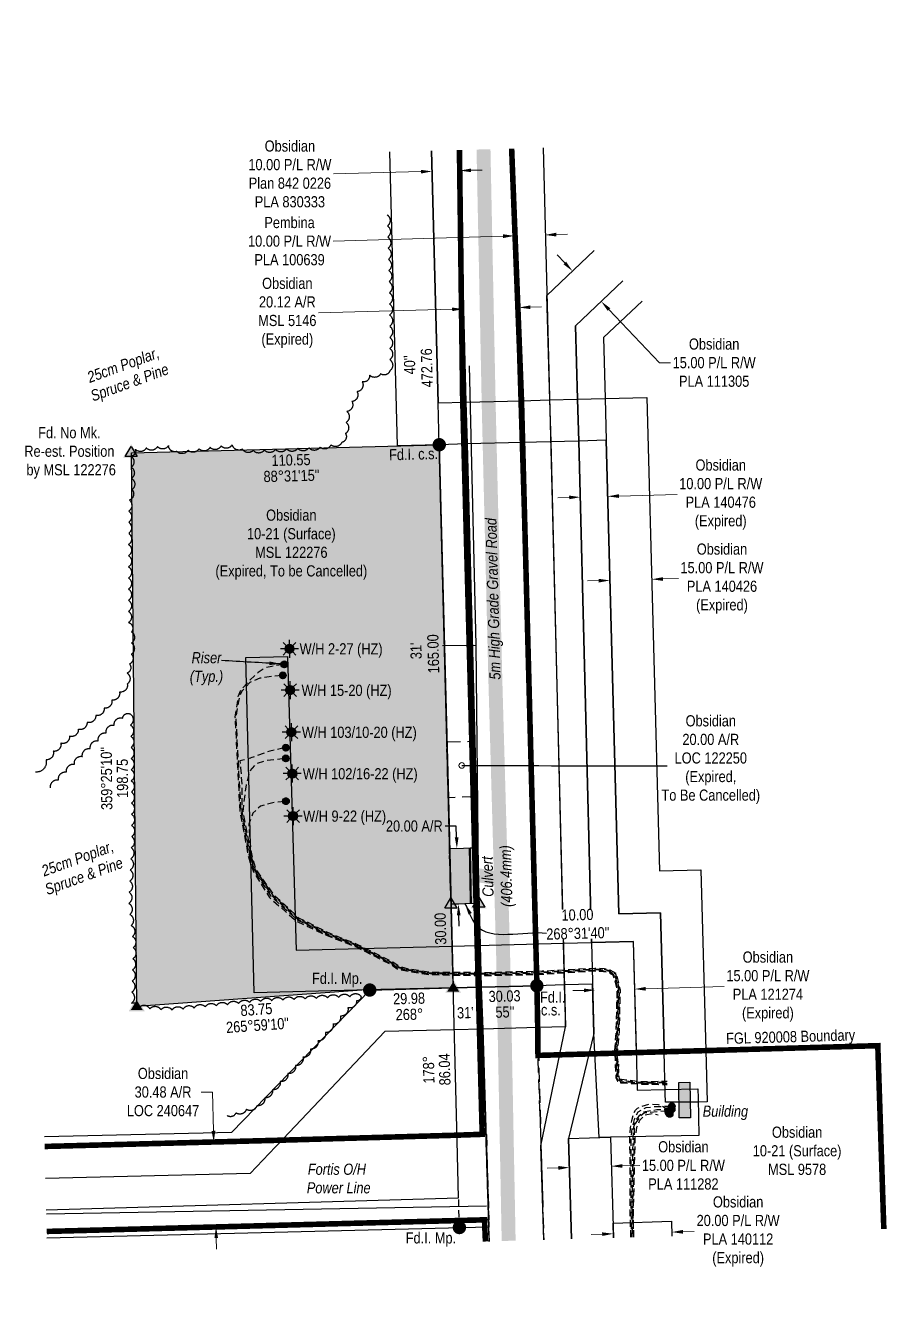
# Model space of a CAD drawing. Extents: x 628727 to 631149, y 5832991 to 5835170.
# Drawn here: x 630376 to 631149, y 5833020 to 5834159 of the extents above; entities that cross this region are included whole.
import ezdxf
from ezdxf.enums import TextEntityAlignment as Align

# ---------------------------------------------------------------- set-up
doc = ezdxf.new("R2010")
doc.units = 0
doc.header["$LTSCALE"] = 5
doc.header["$PDSIZE"] = 0.5
for name, pattern in [('0', [1, 1, 0]), ('CENTERLINEX3', [5, 2.5, -1, 0.5, -1]), ('foc-ACCESSROAD', [3.75, 2.5, -1.25]), ('foc-TRAV', [1.875, 1.25, -0.625]), ('UG_PIPE', [1.875, 1.25, -0.625])]:
    doc.linetypes.add(name, pattern=pattern)
doc.layers.get('Defpoints').update_dxf_attribs({"color": 9})
for name, color, linetype, true_color in [('AS-FMA-T', 7, 'Continuous', 0x00b386), ('AS-STRUCTURE-H', 7, 'Continuous', 0xa8a8a8), ('AS-STRUCTURE-T', 7, 'Continuous', 0x454545)]:
    doc.layers.add(name, color=color, linetype=linetype, true_color=true_color)
for name, color, linetype in [('AS-PIPE-UG', 44, 'UG_PIPE'), ('AS-POWER', 104, 'foc-POWER'), ('AS-POWER-T', 104, 'Continuous'), ('AS-ROADS', 254, 'Continuous'), ('AS-SYMBOL', 7, 'Continuous'), ('C-AR', 13, 'foc-ACCESSROAD'), ('C-RW', 13, 'Continuous'), ('C-WS', 13, 'foc-ACCESSROAD'), ('C-WS-S', 8, 'Continuous'), ('F-RW', 190, 'Continuous'), ('L-BD', 7, 'Continuous'), ('L-MON', 1, 'Continuous'), ('L-MON-T', 1, 'Continuous'), ('P-PROPOSED', 10, 'Continuous'), ('P-PROPOSED-H', 21, 'Continuous'), ('P-TRAV', 4, 'foc-TRAV'), ('P-TXT', 4, 'Continuous'), ('T-BUSH', 110, '0'), ('T-BUSH-T', 110, 'Continuous')]:
    doc.layers.add(name, color=color, linetype=linetype)
doc.layers.add('AS-STRUCTURE', color=7, linetype='Continuous', lineweight=30, true_color=0x595959)
doc.layers.add('AS-TRAPPER BOUNDARY', color=7, linetype='CENTERLINEX3', true_color=0xb85c00, transparency=0.6)
for name, color, linetype, lineweight in [('C-AR-T', 13, 'Continuous', 9), ('C-RW-T', 13, 'Continuous', 9), ('C-WS-T', 13, 'Continuous', 9), ('F-RW-T', 190, 'Continuous', 9), ('T-TEXT', 48, 'Continuous', 18)]:
    doc.layers.add(name, color=color, linetype=linetype, lineweight=lineweight)
doc.styles.add('80CG', font='ARIALN.TTF', dxfattribs={"height": 10})
doc.styles.add('80L', font='ARIALN.TTF', dxfattribs={"height": 10})
doc.styles.add('80LS', font='ARIALNI.TTF', dxfattribs={"height": 10})
doc.styles.add('foc-LtypeFont', font='ARIALN.TTF', dxfattribs={"height": 7.35})
doc.styles.get("Standard").update_dxf_attribs({"font": 'ARIALN.TTF'})
doc.linetypes.add('foc-POWER', pattern='A,6,-1,["P",foc-LtypeFont,S=0.2,R=0,X=-0.625,Y=-0.75],-1.24,4', length=12.24)
doc.dimstyles.new('Compass 5 000', dxfattribs={"dimscale": 5, "dimtxt": 9, "dimasz": 2, "dimexe": 0.2, "dimexo": 0.0625, "dimgap": 0.5, "dimtad": 0, "dimtih": 1, "dimtoh": 1, "dimzin": 0, "dimdsep": 46, "dimtxsty": '80CG', "dimcen": 0.1, "dimse1": 1, "dimse2": 1, "dimclrd": 256, "dimclrt": 256, "dimaunit": 1, "dimadec": 4, "dimazin": 0, "dimtfac": 0.06, "dimtofl": 0, "dimtmove": 0, "dimatfit": 1, "dimfxl": 0.2, "dimtolj": 1, "dimtzin": 0, "dimlwd": -1, "dimarcsym": 0})

# ---------------------------------------------------------------- blocks, each defined once
blk = doc.blocks.new('*D51')
at = {"layer": 'C-AR-T', "transparency": 16777216}
for p, q in [((630543.8, 5833201.8), (630533.8, 5833201.8)), ((630544.7, 5833167), (630543.8, 5833201.8)), ((630547.3, 5833070.8), (630547.5, 5833060.8))]:
    blk.add_line(p, q, dxfattribs=at)
for points in [[(630546.4, 5833167.1), (630543, 5833167), (630545, 5833157)], [(630548.9, 5833070.9), (630545.6, 5833070.8), (630547, 5833080.8)]]:
    blk.add_solid(points, dxfattribs=at)
at = {"layer": 'Defpoints', "color": 0, "transparency": 16777216}
for p in [(630515, 5833156.2), (630547, 5833080.8), (630517, 5833080)]:
    blk.add_point(p, dxfattribs=at)
at = {"layer": 'C-AR-T', "transparency": 16777216, "insert": (630499.5, 5833201.8), "char_height": 10, "attachment_point": 5, "style": '80CG'}
blk.add_mtext('\\A1;Obsidian\\P30.48 A/R\\PLOC 240647', dxfattribs=at)
blk = doc.blocks.new('*D55')
at = {"layer": 'C-AR-T', "transparency": 16777216}
for p, q in [((630758.8, 5833904), (630638.9, 5833900.8)), ((630828.9, 5833905.8), (630838.9, 5833906.1))]:
    blk.add_line(p, q, dxfattribs=at)
for points in [[(630758.8, 5833905.6), (630758.9, 5833902.3), (630768.8, 5833904.2)], [(630828.9, 5833907.5), (630829, 5833904.2), (630818.9, 5833905.6)]]:
    blk.add_solid(points, dxfattribs=at)
at = {"layer": 'Defpoints', "color": 0, "transparency": 16777216}
for p in [(630762.7, 5834135.9), (630812.8, 5834137.2), (630768.8, 5833904.2)]:
    blk.add_point(p, dxfattribs=at)
at = {"layer": 'C-AR-T', "transparency": 16777216, "insert": (630611, 5833900.8), "char_height": 10, "attachment_point": 5, "style": '80CG'}
blk.add_mtext('\\A1;Obsidian\\P20.12 A/R\\PMSL 5146\\P(Expired)', dxfattribs=at)
blk = doc.blocks.new('*D52')
at = {"layer": 'C-RW-T', "transparency": 16777216}
for p, q in [((630859.9, 5833945.6), (630853, 5833952.8)), ((630899.5, 5833903.8), (630944.8, 5833856.1)), ((630944.8, 5833856.1), (630954.8, 5833856.1))]:
    blk.add_line(p, q, dxfattribs=at)
for points in [[(630861.1, 5833946.7), (630858.7, 5833944.4), (630866.8, 5833938.3)], [(630900.7, 5833905), (630898.3, 5833902.7), (630892.6, 5833911.1)]]:
    blk.add_solid(points, dxfattribs=at)
at = {"layer": 'Defpoints', "color": 0, "transparency": 16777216}
for p in [(631000.2, 5834064.9), (631026.1, 5834037.7), (630866.8, 5833938.3)]:
    blk.add_point(p, dxfattribs=at)
at = {"layer": 'C-RW-T', "transparency": 16777216, "insert": (630993.9, 5833856.1), "char_height": 10, "attachment_point": 5, "style": '80CG'}
blk.add_mtext('\\A1;Obsidian\\P15.00 P/L R/W\\PPLA 111305', dxfattribs=at)
blk = doc.blocks.new('*D53')
at = {"layer": 'C-RW-T', "transparency": 16777216}
for p, q in [((630947.9, 5833662.1), (630961.8, 5833662.4)), ((630890.4, 5833660.6), (630880.4, 5833660.3))]:
    blk.add_line(p, q, dxfattribs=at)
for points in [[(630890.4, 5833662.2), (630890.4, 5833658.9), (630900.4, 5833660.8)], [(630947.9, 5833663.7), (630947.9, 5833660.4), (630937.9, 5833661.8)]]:
    blk.add_solid(points, dxfattribs=at)
at = {"layer": 'Defpoints', "color": 0, "transparency": 16777216}
for p in [(630898.4, 5833737), (630935.9, 5833738), (630937.9, 5833661.8)]:
    blk.add_point(p, dxfattribs=at)
at = {"layer": 'C-RW-T', "transparency": 16777216, "insert": (631000.9, 5833662.4), "char_height": 10, "attachment_point": 5, "style": '80CG'}
blk.add_mtext('\\A1;Obsidian\\P15.00 P/L R/W\\PPLA 140426\\P(Expired)', dxfattribs=at)
blk = doc.blocks.new('*D54')
at = {"layer": 'C-RW-T', "transparency": 16777216}
for p, q in [((630877.1, 5833293), (630867.1, 5833292.8)), ((630932.6, 5833294.5), (631003, 5833296.4))]:
    blk.add_line(p, q, dxfattribs=at)
for points in [[(630877, 5833294.7), (630877.1, 5833291.4), (630887.1, 5833293.3)], [(630932.5, 5833296.2), (630932.6, 5833292.8), (630922.6, 5833294.2)]]:
    blk.add_solid(points, dxfattribs=at)
at = {"layer": 'Defpoints', "color": 0, "transparency": 16777216}
for p in [(630922.6, 5833294.2), (630887.6, 5833272.4), (630923.1, 5833273.4)]:
    blk.add_point(p, dxfattribs=at)
at = {"layer": 'C-RW-T', "transparency": 16777216, "insert": (631042.1, 5833296.4), "char_height": 10, "attachment_point": 5, "style": '80CG'}
blk.add_mtext('\\A1;Obsidian\\P15.00 P/L R/W\\PPLA 121274\\P(Expired)', dxfattribs=at)
blk = doc.blocks.new('*D56')
at = {"layer": 'C-RW-T', "transparency": 16777216}
for p, q in [((630730.9, 5834027.5), (630652.4, 5834025.4)), ((630775.9, 5834028.7), (630785.9, 5834028.9))]:
    blk.add_line(p, q, dxfattribs=at)
for points in [[(630730.9, 5834029.1), (630730.9, 5834025.8), (630740.9, 5834027.7)], [(630775.8, 5834030.3), (630775.9, 5834027), (630765.9, 5834028.4)]]:
    blk.add_solid(points, dxfattribs=at)
at = {"layer": 'Defpoints', "color": 0, "transparency": 16777216}
for p in [(630728.7, 5834488.1), (630753.7, 5834488.8), (630740.9, 5834027.7)]:
    blk.add_point(p, dxfattribs=at)
at = {"layer": 'C-RW-T', "transparency": 16777216, "insert": (630613.3, 5834025.4), "char_height": 10, "attachment_point": 5, "style": '80CG'}
blk.add_mtext('\\A1;\\A1;Obsidian\\P10.00 P/L R/W\\PPlan 842 0226\\PPLA 830333', dxfattribs=at)
blk = doc.blocks.new('RISER')
h = blk.add_hatch(color=255)
h.dxf.hatch_style = 1
edge = h.paths.add_edge_path()
edge.add_arc((0, 0), 0.7, 0, 360)
blk.add_hatch(color=13).paths.add_polyline_path([(0.58, -0.15), (-0.58, -0.15, 0.774597)])
at = {"color": 13}
blk.add_line((-0.58, -0.15), (0.58, -0.15), dxfattribs=at)
blk.add_circle((0, 0), 0.6, dxfattribs=at)
blk = doc.blocks.new('GAS')
h = blk.add_hatch(color=255)
h.dxf.hatch_style = 1
edge = h.paths.add_edge_path()
edge.add_arc((0, 0), 0.9, 0, 360)
for p, q in [((-0.81, 0), (-1.62, 0)), ((-0.57, 0.57), (-1.14, 1.14)), ((0, 0.81), (0, 1.62)), ((0.57, 0.57), (1.14, 1.14)), ((1.62, 0), (0.81, 0)), ((-0.57, -0.57), (-1.14, -1.14)), ((0, -0.81), (0, -1.62)), ((1.14, -1.14), (0.57, -0.57))]:
    blk.add_line(p, q)
blk.add_circle((0, 0), 0.8)
blk = doc.blocks.new('fdia')
at = {"color": 255, "const_width": 1}
blk.add_lwpolyline([(-0.5, 0, 1), (0.5, 0, 1)], format="xyb", close=True, dxfattribs=at)
blk = doc.blocks.new('Fdiaa')
blk.add_blockref('fdia', (0, 0))
blk = doc.blocks.new('fdib')
at = {"color": 1, "const_width": 1.6}
blk.add_lwpolyline([(-0.4, 0, 1), (0.4, 0, 1)], format="xyb", close=True, dxfattribs=at)
at = {"color": 1}
blk.add_circle((0, 0), 0.8, dxfattribs=at)
blk = doc.blocks.new('Fdibb')
blk.add_blockref('fdib', (0, 0))
blk = doc.blocks.new('fdicc')
for name in ['Fdibb', 'Fdiaa']:
    blk.add_blockref(name, (0, 0))
blk = doc.blocks.new('FDI')
blk.add_blockref('fdicc', (0, 0))
blk = doc.blocks.new('TRIA')
blk.add_hatch(color=255).paths.add_polyline_path([(-0.04, 1.52), (-1.47, -0.87), (1.39, -0.87)])
blk = doc.blocks.new('TRIAA')
blk.add_blockref('TRIA', (0, 0))
blk = doc.blocks.new('TRIB')
at = {"color": 1}
blk.add_lwpolyline([(-1.12, -0.67), (-0.04, 1.13), (1.04, -0.67)], close=True, dxfattribs=at)
blk = doc.blocks.new('TRIBB')
blk.add_blockref('TRIB', (0, 0))
blk = doc.blocks.new('TRICC')
for name in ['TRIAA', 'TRIBB']:
    blk.add_blockref(name, (0, 0))
blk = doc.blocks.new('plspike')
blk.add_blockref('TRICC', (0, 0))
blk = doc.blocks.new('STRIA')
blk.add_hatch(color=255).paths.add_polyline_path([(-0.04, 1.52), (-1.47, -0.87), (1.39, -0.87)])
blk = doc.blocks.new('STRIAA')
blk.add_blockref('STRIA', (0, 0))
blk = doc.blocks.new('STRIB')
at = {"color": 1}
blk.add_solid([(-1.12, -0.67), (-0.04, 1.13), (1.04, -0.67)], dxfattribs=at)
blk = doc.blocks.new('STRIBB')
blk.add_blockref('STRIB', (0, 0))
blk = doc.blocks.new('STRICC')
for name in ['STRIAA', 'STRIBB']:
    blk.add_blockref(name, (0, 0))
blk = doc.blocks.new('fdspike')
blk.add_blockref('STRICC', (0, 0))
blk = doc.blocks.new('*D57')
at = {"layer": 'Defpoints', "color": 0, "transparency": 16777216}
for p in [(630814.5, 5833969.9), (630815, 5833952.9), (630842.8, 5833953.7)]:
    blk.add_point(p, dxfattribs=at)
at = {"layer": 'F-RW-T', "transparency": 16777216}
for p, q in [((630804.5, 5833969.6), (630652.1, 5833965.1)), ((630852.3, 5833971), (630862.3, 5833971.3))]:
    blk.add_line(p, q, dxfattribs=at)
for points in [[(630804.5, 5833971.3), (630804.6, 5833967.9), (630814.5, 5833969.9)], [(630852.2, 5833972.7), (630852.3, 5833969.3), (630842.3, 5833970.7)]]:
    blk.add_solid(points, dxfattribs=at)
at = {"layer": 'F-RW-T', "transparency": 16777216, "insert": (630613, 5833965.1), "char_height": 10, "attachment_point": 5, "style": '80CG'}
blk.add_mtext('\\A1;Pembina\\P10.00 P/L R/W\\PPLA 100639', dxfattribs=at)
blk = doc.blocks.new('*D58')
at = {"layer": 'Defpoints', "color": 0, "transparency": 16777216}
for p in [(630763.1, 5833420.4), (630768.5, 5833420.6), (630769.9, 5833370.6)]:
    blk.add_point(p, dxfattribs=at)
at = {"layer": 'P-TXT', "transparency": 16777216}
for p, q in [((630762.6, 5833440.4), (630752.6, 5833440.4)), ((630762.9, 5833430.4), (630762.6, 5833440.4)), ((630764.7, 5833360.4), (630765, 5833350.5))]:
    blk.add_line(p, q, dxfattribs=at)
for points in [[(630764.6, 5833430.4), (630761.2, 5833430.4), (630763.1, 5833420.4)], [(630766.4, 5833360.5), (630763.1, 5833360.4), (630764.5, 5833370.4)]]:
    blk.add_solid(points, dxfattribs=at)
at = {"layer": 'P-TXT', "transparency": 16777216, "insert": (630724.9, 5833440.4), "char_height": 10, "attachment_point": 5, "style": '80CG'}
blk.add_mtext('\\A1;20.00 A/R', dxfattribs=at)
blk = doc.blocks.new('*D59')
at = {"layer": 'C-RW-T', "transparency": 16777216}
for p, q in [((630863.8, 5833735.3), (630853.8, 5833735)), ((630908.4, 5833736.4), (630960.7, 5833737.8))]:
    blk.add_line(p, q, dxfattribs=at)
for points in [[(630863.8, 5833736.9), (630863.9, 5833733.6), (630873.8, 5833735.5)], [(630908.4, 5833738.1), (630908.5, 5833734.8), (630898.4, 5833736.2)]]:
    blk.add_solid(points, dxfattribs=at)
at = {"layer": 'Defpoints', "color": 0, "transparency": 16777216}
for p in [(630873.7, 5833739.3), (630898.3, 5833740), (630898.4, 5833736.2)]:
    blk.add_point(p, dxfattribs=at)
at = {"layer": 'C-RW-T', "transparency": 16777216, "insert": (630999.8, 5833737.8), "char_height": 10, "attachment_point": 5, "style": '80CG'}
blk.add_mtext('\\A1;Obsidian\\P10.00 P/L R/W\\PPLA 140476\\P(Expired)', dxfattribs=at)
blk = doc.blocks.new('*D60')
at = {"layer": 'C-RW-T', "transparency": 16777216}
for p, q in [((630893.5, 5833074.4), (630883.5, 5833074.1)), ((630965.9, 5833076.5), (630975.9, 5833076.8))]:
    blk.add_line(p, q, dxfattribs=at)
for points in [[(630893.4, 5833076), (630893.5, 5833072.7), (630903.5, 5833074.7)], [(630965.9, 5833078.2), (630965.9, 5833074.8), (630955.9, 5833076.2)]]:
    blk.add_solid(points, dxfattribs=at)
at = {"layer": 'Defpoints', "color": 0, "transparency": 16777216}
for p in [(630903.4, 5833077.9), (630955.8, 5833079.4), (630955.9, 5833076.2)]:
    blk.add_point(p, dxfattribs=at)
at = {"layer": 'C-RW-T', "transparency": 16777216, "insert": (631015.4, 5833076.8), "char_height": 10, "attachment_point": 5, "style": '80CG'}
blk.add_mtext('\\A1;Obsidian\\P20.00 P/L R/W\\PPLA 140112\\P(Expired)', dxfattribs=at)
blk = doc.blocks.new('*D61')
at = {"layer": 'C-RW-T', "transparency": 16777216}
for p, q in [((630854.1, 5833133.8), (630844.1, 5833133.5)), ((630911.6, 5833135.6), (630927.2, 5833136))]:
    blk.add_line(p, q, dxfattribs=at)
for points in [[(630854.1, 5833135.5), (630854.2, 5833132.1), (630864.1, 5833134.1)], [(630911.5, 5833137.2), (630911.6, 5833133.9), (630901.6, 5833135.3)]]:
    blk.add_solid(points, dxfattribs=at)
at = {"layer": 'Defpoints', "color": 0, "transparency": 16777216}
for p in [(630864, 5833137.5), (630901.5, 5833138.7), (630901.6, 5833135.3)]:
    blk.add_point(p, dxfattribs=at)
at = {"layer": 'C-RW-T', "transparency": 16777216, "insert": (630966.3, 5833136), "char_height": 10, "attachment_point": 5, "style": '80CG'}
blk.add_mtext('\\A1;Obsidian\\P15.00 P/L R/W\\PPLA 111282', dxfattribs=at)

msp = doc.modelspace()

# ---------------------------------------------------------------- hatches: boundary and pattern name
at = {"layer": 'AS-ROADS'}
h = msp.add_hatch(color=256, dxfattribs=at)
h.dxf.hatch_style = 1
h.paths.add_polyline_path([(630625.116, 5833538.226), (630635.849, 5833450.608), (630670.206, 5833421.469), (630590.252, 5833439.963), (630577.301, 5833454.691), (630566.781, 5833515.563), (630574.455, 5833610.225), (630587.538, 5833626.258), (630620.223, 5833621.779), (630628.706, 5833595.374)])
h.paths.add_polyline_path([(630803.591, 5833399.336), (630692.414, 5833416.338), (630647.662, 5833456.98), (630637.664, 5833538.597), (630641.33, 5833596.949), (630629.717, 5833633.094), (630582.287, 5833639.595), (630562.31, 5833615.113), (630554.194, 5833514.995), (630565.584, 5833449.087), (630583.519, 5833428.69), (630689.984, 5833404.064), (630801.702, 5833386.98)])
at = {"layer": 'AS-STRUCTURE-H'}
h = msp.add_hatch(color=256, dxfattribs=at)
h.dxf.hatch_style = 1
h.paths.add_polyline_path([(630962.075, 5833210.384), (630972.183, 5833210.609), (630972.768, 5833178.826), (630962.52, 5833178.836)])
at = {"layer": 'P-PROPOSED-H'}
h = msp.add_hatch(color=256, dxfattribs=at)
h.dxf.hatch_style = 1
h.paths.add_polyline_path([(630747.26, 5833782.515), (630755.458, 5833465.901), (630759.874, 5833295.365), (630681.925, 5833293.4), (630476.143, 5833278.694), (630471.11, 5833775.379), (630747.251, 5833782.523)])
h = msp.add_hatch(color=256, dxfattribs=at)
h.dxf.hatch_style = 1
h.paths.add_polyline_path([(630756.549, 5833420.234), (630781.551, 5833420.897), (630782.875, 5833370.931), (630757.873, 5833370.269)])

# ---------------------------------------------------------------- linework, layer by layer
at = {"layer": 'AS-PIPE-UG', "flags": 128}
for points in [[(630607.508, 5833585.506), (630597.138, 5833583.721), (630591.46, 5833582.366), (630584.765, 5833578.256), (630576.478, 5833570.386), (630568.91, 5833562.016), (630566.728, 5833556.359), (630564.053, 5833538.189), (630568.385, 5833453.331), (630573.55, 5833426.369), (630576.098, 5833412.744), (630580.21, 5833400.146), (630595.033, 5833376.339), (630618.903, 5833355.249), (630645.37, 5833342.769), (630672.813, 5833331.969), (630703.523, 5833316.549), (630709.618, 5833312.381), (630719.385, 5833310.184), (630738.84, 5833307.249), (630763.753, 5833306.621), (630792.27, 5833306.426), (630838.96, 5833307.524), (630887.29, 5833310.514), (630894.738, 5833310.031), (630898.885, 5833309.184), (630903.108, 5833307.001), (630904.908, 5833301.314), (630906.578, 5833293.624), (630906.285, 5833275.624), (630905.728, 5833256.964), (630904.508, 5833238.564), (630905.185, 5833226.726), (630905.665, 5833214.644), (630907.21, 5833211.724), (630908.878, 5833210.061), (630928.17, 5833208.996), (630951.835, 5833208.626)], [(630606.008, 5833575.474), (630596.993, 5833574.656), (630586.363, 5833573.054), (630577.288, 5833569.216), (630570.27, 5833561.404), (630567.835, 5833555.784), (630564.743, 5833537.904), (630569.198, 5833453.786), (630574.29, 5833426.379), (630576.793, 5833413.601), (630580.94, 5833400.726), (630596.19, 5833377.601), (630619.955, 5833356.279), (630646.248, 5833343.294), (630673.195, 5833332.641), (630704.573, 5833316.804), (630710.343, 5833313.044), (630719.72, 5833310.881), (630739.408, 5833307.819), (630764.058, 5833307.344), (630792.438, 5833307.029), (630839.103, 5833308.196), (630887.08, 5833311.136), (630894.855, 5833310.641), (630899.303, 5833309.646), (630903.66, 5833307.169), (630905.498, 5833301.521), (630907.158, 5833293.444), (630906.893, 5833275.536), (630906.305, 5833257.049), (630905.09, 5833238.606), (630905.915, 5833227.076), (630906.283, 5833214.884), (630907.68, 5833212.031), (630908.993, 5833210.804), (630928.303, 5833209.376), (630951.75, 5833209.589)], [(630608.268, 5833510.721), (630602.098, 5833509.024), (630595.173, 5833507.674), (630578.258, 5833501.499), (630577.853, 5833501.446), (630568.505, 5833498.814), (630568.928, 5833492.814), (630570.365, 5833477.544), (630570.135, 5833453.836), (630575.165, 5833426.491), (630577.63, 5833413.766), (630581.423, 5833400.916), (630597.003, 5833378.289), (630620.363, 5833356.846), (630646.4, 5833343.939), (630673.403, 5833333.154), (630705.025, 5833317.264), (630710.503, 5833313.599), (630719.853, 5833311.264), (630739.538, 5833308.236), (630763.695, 5833308.021), (630792.35, 5833307.646), (630839.34, 5833308.904), (630886.988, 5833311.701), (630895.198, 5833311.269), (630899.643, 5833310.274), (630904.42, 5833307.494), (630906.26, 5833301.426), (630907.975, 5833293.389), (630907.51, 5833275.419), (630907.01, 5833256.654), (630905.708, 5833238.619), (630906.72, 5833227.091), (630906.813, 5833214.844), (630908.108, 5833212.504), (630910.293, 5833211.371), (630928.298, 5833209.954), (630951.845, 5833210.324)], [(630608.27, 5833501.176), (630601.735, 5833500.176), (630591.605, 5833499.019), (630582.685, 5833496.101), (630577.238, 5833489.829), (630574.018, 5833477.566), (630571.02, 5833453.499), (630576.158, 5833426.526), (630578.283, 5833414.011), (630582.068, 5833401.184), (630597.68, 5833378.851), (630620.79, 5833357.531), (630646.863, 5833344.529), (630673.668, 5833333.749), (630705.42, 5833317.806), (630710.81, 5833314.251), (630719.943, 5833311.771), (630739.62, 5833308.839), (630763.668, 5833308.574), (630792.393, 5833308.419), (630839.415, 5833309.676), (630886.953, 5833312.426), (630895.405, 5833311.951), (630899.973, 5833310.824), (630905.295, 5833307.811), (630906.915, 5833301.469), (630908.71, 5833293.429), (630908.268, 5833275.246), (630907.8, 5833256.574), (630906.27, 5833238.604), (630907.61, 5833226.909), (630908.638, 5833212.959), (630910.593, 5833212.406), (630928.368, 5833210.601), (630951.833, 5833210.991)], [(630608.618, 5833462.591), (630599.868, 5833461.771), (630586.928, 5833458.389), (630580.125, 5833451.879), (630576.518, 5833442.206), (630577.315, 5833426.859), (630579.015, 5833414.006), (630582.853, 5833401.564), (630598.365, 5833379.279), (630621.165, 5833358.241), (630647.13, 5833345.144), (630673.928, 5833334.331), (630705.76, 5833318.529), (630711.103, 5833314.941), (630720.053, 5833312.301), (630739.808, 5833309.441), (630763.668, 5833309.419), (630792.503, 5833309.184), (630839.535, 5833310.471), (630886.845, 5833313.031), (630895.593, 5833312.724), (630900.388, 5833311.409), (630906.113, 5833308.259), (630909.538, 5833293.509), (630909.02, 5833275.001), (630908.565, 5833256.566), (630906.973, 5833238.539), (630907.255, 5833215.141), (630909.328, 5833213.419), (630910.765, 5833213.269), (630928.443, 5833211.261), (630951.82, 5833211.679)], [(630907.923, 5833215.434), (630908.415, 5833226.984)], [(630919.248, 5833071.613), (630918.633, 5833091.864), (630918.355, 5833161.291), (630918.855, 5833169.789), (630919.173, 5833171.981), (630920.14, 5833176.381), (630921.858, 5833182.891), (630923.333, 5833185.511), (630925.233, 5833187.499), (630928.375, 5833188.724), (630935.965, 5833191.084), (630943.783, 5833190.546), (630946.873, 5833189.651), (630951.73, 5833186.451), (630951.505, 5833183.549), (630953.008, 5833183.716)], [(630955.653, 5833188.906), (630941.79, 5833188.624), (630932.49, 5833187.654), (630925.315, 5833183.816), (630922.15, 5833177.299), (630920.24, 5833170.241), (630919.293, 5833161.169), (630919.2, 5833091.881), (630919.796, 5833071.629)], [(630955.328, 5833186.339), (630942.423, 5833185.889), (630930.505, 5833183.806), (630926.243, 5833180.219), (630923.1, 5833175.826), (630921.463, 5833170.236), (630920.898, 5833160.689), (630919.998, 5833091.851), (630920.535, 5833071.651)], [(630952.188, 5833185.054), (630942.978, 5833184.209), (630931.32, 5833183.111), (630927.215, 5833179.574), (630923.71, 5833174.476), (630922.183, 5833169.789), (630922.02, 5833160.446), (630920.758, 5833091.771), (630921.289, 5833071.673)], [(630921.938, 5833071.692), (630921.39, 5833091.289), (630923.14, 5833160.321), (630924.608, 5833170.409), (630927.22, 5833176.639), (630931.768, 5833181.476), (630938.208, 5833182.696), (630943.8, 5833181.354)]]:
    msp.add_lwpolyline(points, dxfattribs=at)
at = {"layer": 'AS-POWER', "flags": 128}
for points in [[(630791.944, 5833067.859), (630791.288, 5833101.566), (630782.875, 5833370.931), (630780.263, 5833602.886), (630774.42, 5833853.286)], [(630750.085, 5833602.374), (630780.403, 5833602.701)], [(630394.834, 5833092.533), (630789.778, 5833099.9)]]:
    msp.add_lwpolyline(points, dxfattribs=at)
at = {"layer": 'AS-ROADS', "const_width": 12.5, "flags": 128}
msp.add_lwpolyline([(630809.546, 5833068.378), (630804.735, 5833319.144), (630797.555, 5833573.569), (630791.753, 5833813.486), (630786.98, 5834047.438)], dxfattribs=at)
at = {"layer": 'AS-STRUCTURE', "flags": 128}
msp.add_lwpolyline([(630962.075, 5833210.384), (630972.183, 5833210.609), (630972.768, 5833178.826), (630962.52, 5833178.836)], close=True, dxfattribs=at)
at = {"layer": 'AS-TRAPPER BOUNDARY', "color": 114, "true_color": 0x008f47, "const_width": 4.998, "flags": 128}
for points in [[(630765.402, 5834046.883), (630768.243, 5833826.426), (630769.239, 5833788.916), (630776.318, 5833522.186), (630777.645, 5833472.204), (630781.18, 5833339.075), (630782.175, 5833301.587), (630783.17, 5833264.076), (630785.829, 5833163.926), (630760.824, 5833163.062), (630597.673, 5833158.44), (630393.35, 5833153.022)], [(631146.098, 5833078.941), (631140.694, 5833243.435), (630986.421, 5833239.018), (630949.128, 5833237.95), (630924.1, 5833237.235), (630886.555, 5833236.158), (630881.625, 5833236.019), (630855.726, 5833235.277), (630835.837, 5833234.706), (630835.608, 5833259.633), (630834.906, 5833297.15), (630833.919, 5833334.638), (630822.074, 5833784.516), (630821.087, 5833822.025), (630812.231, 5834048.087)], [(630395.22, 5833076.8), (630787.865, 5833087.213), (630788.704, 5833067.763)]]:
    msp.add_lwpolyline(points, dxfattribs=at)
at = {"layer": 'C-AR', "flags": 128}
for points in [[(630792.252, 5833067.868), (630782.875, 5833370.931), (630765.446, 5834046.884)], [(630792.252, 5833067.868), (630783.861, 5833333.369), (630765.453, 5834046.884)], [(630812.231, 5834048.087), (630834.843, 5833297.189), (630838.522, 5833153.716), (630841.002, 5833069.306)], [(630812.231, 5834048.087), (630840.999, 5833069.305)], [(630393.35, 5833153.022), (630597.673, 5833158.44), (630760.826, 5833162.99), (630789.545, 5833163.831), (630791.793, 5833087.326), (630395.22, 5833076.801)]]:
    msp.add_lwpolyline(points, dxfattribs=at)
for points in [[(630780.441, 5833466.562), (630755.458, 5833465.901), (630753.99, 5833515.878), (630779.134, 5833516.616), (630780.441, 5833466.562)], [(630782.856, 5833370.93), (630757.873, 5833370.269), (630756.405, 5833420.245), (630781.385, 5833420.979), (630782.856, 5833370.93)]]:
    msp.add_lwpolyline(points, close=True, dxfattribs=at)
at = {"layer": 'C-RW'}
for points in [[(630394.745, 5833096.134), (630764.682, 5833107.002), (630763.385, 5833158.016), (630758.823, 5833332.714), (630747.335, 5833782.531), (630746.233, 5833820.038), (630740.422, 5834046.24)], [(630765.402, 5834046.883), (630771.215, 5833820.702), (630772.317, 5833783.195), (630779.134, 5833516.616), (630783.861, 5833333.369), (630784.828, 5833295.912), (630786.232, 5833258.354), (630791.755, 5833080.621), (630395.365, 5833070.896)], [(630740.422, 5834046.24), (630746.233, 5833820.038), (630771.026, 5833820.697), (630821.087, 5833822.025), (630846.088, 5833822.688), (630871.106, 5833823.351), (630896.099, 5833824.014), (630933.608, 5833825.01), (630944.791, 5833400.174), (630981.87, 5833401.11), (630986.421, 5833239.018), (630987.715, 5833192.945), (630979.763, 5833192.892), (630950.22, 5833192.689), (630950.027, 5833200.695), (630949.128, 5833237.95), (630949.028, 5833241.916), (630945.778, 5833362.553), (630908.272, 5833361.588), (630897.087, 5833786.506), (630872.091, 5833785.843), (630847.076, 5833785.178), (630822.074, 5833784.516), (630772.022, 5833783.187), (630747.335, 5833782.531), (630709.86, 5833781.536), (630703.039, 5834045.278)], [(630841.002, 5833069.306), (630838.522, 5833153.716), (630860.684, 5833260.281), (630860.462, 5833268.664), (630859.735, 5833297.981), (630858.698, 5833335.326), (630847.566, 5833785.191), (630846.464, 5833822.698), (630843.71, 5833916.429), (630886.186, 5833956.734)], [(630912.014, 5833929.514), (630869.512, 5833889.186), (630871.446, 5833823.36), (630872.548, 5833785.855), (630883.735, 5833336.024), (630885.868, 5833254.334), (630863.333, 5833160.224), (630865.983, 5833070.042)], [(630929.233, 5833911.367), (630894.665, 5833878.567), (630896.099, 5833824.014), (630897.087, 5833786.506), (630908.272, 5833361.588), (630945.778, 5833362.553), (630949.028, 5833241.916), (630949.128, 5833237.95), (630924.102, 5833237.235), (630921.421, 5833336.902), (630883.735, 5833336.024), (630872.548, 5833785.855), (630871.446, 5833823.36), (630869.512, 5833889.186), (630912.014, 5833929.514)], [(630865.983, 5833070.042), (630863.333, 5833160.224), (630900.798, 5833161.319), (630903.563, 5833071.15)], [(630903.589, 5833071.151), (630903.159, 5833084.323), (630955.62, 5833085.872), (630956.008, 5833072.697)]]:
    msp.add_lwpolyline(points, dxfattribs=at)
msp.add_lwpolyline([(630618.868, 5833329.219), (630758.823, 5833332.714), (630858.698, 5833335.326), (630883.735, 5833336.024), (630921.185, 5833336.909), (630923.806, 5833240.653), (630924.798, 5833203.476), (630949.753, 5833204.114), (630979.27, 5833204.871), (630979.49, 5833196.311), (630980.231, 5833162.766), (630900.798, 5833161.319), (630890.732, 5833161.025), (630885.868, 5833254.334), (630884.715, 5833298.492), (630859.735, 5833297.981), (630834.843, 5833297.189), (630759.825, 5833295.274), (630685.06, 5833293.483), (630581.201, 5833290.761), (630573.791, 5833591.637), (630611.278, 5833592.611)], close=True, dxfattribs=at)
at = {"layer": 'C-WS', "flags": 128}
msp.add_lwpolyline([(630841.172, 5833069.311), (630838.52, 5833163.452), (630835.837, 5833234.706), (630855.726, 5833235.277), (630881.625, 5833236.019), (630886.555, 5833236.158), (630924.097, 5833237.234), (630949.128, 5833237.95), (630986.421, 5833239.018), (631140.694, 5833243.435), (631146.098, 5833078.941)], dxfattribs=at)
at = {"layer": 'F-RW'}
for points in [[(630840.366, 5834048.811), (630860.684, 5833260.281), (630835.905, 5833259.641), (630785.797, 5833258.343), (630760.97, 5833257.701), (630698.528, 5833256.085), (630601.997, 5833154.335), (630600.455, 5833152.711), (630577.719, 5833128.74), (630394.052, 5833124.404)], [(630393.132, 5833161.915), (630561.168, 5833165.882), (630684.928, 5833293.346), (630759.975, 5833295.212), (630784.828, 5833295.912), (630834.843, 5833297.189), (630812.231, 5834048.087)]]:
    msp.add_lwpolyline(points, dxfattribs=at)
at = {"layer": 'P-PROPOSED'}
msp.add_lwpolyline([(630747.26, 5833782.515), (630755.458, 5833465.901), (630759.874, 5833295.365), (630681.925, 5833293.4), (630476.143, 5833278.694), (630471.11, 5833775.379), (630747.251, 5833782.523)], close=True, dxfattribs=at)
at = {"layer": 'P-PROPOSED', "flags": 128}
msp.add_lwpolyline([(630756.549, 5833420.234), (630781.551, 5833420.897), (630782.875, 5833370.931), (630757.873, 5833370.269)], close=True, dxfattribs=at)
at = {"layer": 'P-TRAV', "flags": 128}
msp.add_lwpolyline([(630765.36, 5833080.309), (630764.682, 5833107.002)], dxfattribs=at)
at = {"layer": 'T-BUSH', "flags": 128}
for points in [[(630700.463, 5833988.754, -0.52056705), (630700.763, 5833978.762, -0.52056705), (630701.063, 5833968.77, -0.52056705), (630701.362, 5833958.778, -0.52056705), (630701.662, 5833948.786, -0.52056705), (630701.962, 5833938.793, -0.52056705), (630702.262, 5833928.801, -0.52056705), (630702.562, 5833918.809, -0.52056705), (630702.75, 5833908.815, -0.52056705), (630702.781, 5833898.819, -0.52056705), (630702.812, 5833888.822, -0.52056705), (630702.844, 5833878.826, -0.52056705), (630702.875, 5833868.829, -0.52056705), (630702.906, 5833858.833, -0.52056705), (630702.938, 5833848.836, -0.52056705), (630694.693, 5833846.174, -0.52056705), (630684.765, 5833845.004, -0.52056705), (630678.206, 5833838.963, -0.52056705), (630673.61, 5833830.086, -0.52056705), (630669.013, 5833821.209, -0.52056705), (630664.416, 5833812.332, -0.52056705), (630663.657, 5833802.519, -0.52056705), (630663.194, 5833792.546, -0.52056705), (630659.849, 5833784.653, -0.52056705), (630650.102, 5833782.433, -0.52056705), (630640.34, 5833780.325, -0.52056705), (630630.354, 5833779.846, -0.52056705), (630620.369, 5833779.366, -0.52056705), (630610.384, 5833778.886, -0.52056705), (630600.399, 5833778.406, -0.52056705), (630590.414, 5833777.927, -0.52056705), (630580.429, 5833777.447, -0.52056705), (630570.746, 5833778.673, -0.52056705), (630561.535, 5833782.556, -0.52056705), (630551.62, 5833781.393, -0.52056705), (630541.697, 5833780.178, -0.52056705), (630531.774, 5833778.964, -0.52056705), (630521.852, 5833777.749, -0.52056705), (630511.929, 5833776.534, -0.52056705), (630504.454, 5833781.908, -0.52056705), (630494.523, 5833780.763, -0.52056705), (630484.592, 5833779.617, -0.52056705), (630474.661, 5833778.472, -0.52056705), (630470.61, 5833772.279, -0.52056705), (630470.981, 5833762.29, -0.52056705), (630471.353, 5833752.3, -0.52056705), (630471.725, 5833742.31, -0.52056705), (630469.291, 5833732.846, -0.52056705), (630468.709, 5833722.967, -0.52056705), (630468.696, 5833712.97, -0.52056705), (630468.683, 5833702.974, -0.52056705), (630468.67, 5833692.977, -0.52056705), (630468.657, 5833682.981, -0.52056705), (630468.645, 5833672.984, -0.52056705), (630468.632, 5833662.987, -0.52056705), (630468.619, 5833652.991, -0.52056705), (630468.606, 5833642.994, -0.52056705), (630468.593, 5833632.998, -0.52056705), (630468.581, 5833623.001, -0.52056705), (630471.339, 5833614.634, -0.52056705), (630471.222, 5833604.638, -0.52056705), (630471.106, 5833594.642, -0.52056705), (630469.415, 5833585.78, -0.52056705), (630467.294, 5833577.646, -0.52056705), (630467.458, 5833567.849, -0.52056705), (630460.514, 5833560.658, -0.52056705), (630453.57, 5833553.466, -0.52056705), (630446.626, 5833546.275, -0.52056705), (630439.15, 5833539.67, -0.52056705), (630431.329, 5833533.443, -0.52056705), (630423.508, 5833527.217, -0.52056705), (630415.688, 5833520.991, -0.52056705), (630407.867, 5833514.765, -0.52056705), (630401.019, 5833507.532, -0.52056705), (630394.528, 5833499.929, -0.52056705), (630385.109, 5833488.896, -0.52056705)], [(630398.65, 5833474.857, -0.52056705), (630405.772, 5833481.872, -0.52056705), (630412.894, 5833488.887, -0.52056705), (630420.017, 5833495.901, -0.52056705), (630427.139, 5833502.916, -0.52056705), (630434.262, 5833509.93, -0.52056705), (630441.385, 5833516.943, -0.52056705), (630448.508, 5833523.957, -0.52056705), (630455.631, 5833530.971, -0.52056705), (630463.299, 5833537.368, -0.52056705), (630469.948, 5833540.982, -0.52056705), (630470.34, 5833530.993, -0.52056705), (630470.728, 5833521.004, -0.52056705), (630470.805, 5833511.008, -0.52056705), (630470.883, 5833501.012, -0.52056705), (630470.96, 5833491.016, -0.52056705), (630471.038, 5833481.019, -0.52056705), (630471.115, 5833471.023, -0.52056705), (630471.193, 5833461.027, -0.52056705), (630471.27, 5833451.03, -0.52056705), (630471.348, 5833441.034, -0.52056705), (630471.425, 5833431.038, -0.52056705), (630470.983, 5833421.051, -0.52056705), (630470.536, 5833411.064, -0.52056705), (630470.088, 5833401.078, -0.52056705), (630469.641, 5833391.091, -0.52056705), (630469.194, 5833381.105, -0.52056705), (630468.746, 5833371.118, -0.52056705), (630469.699, 5833361.187, -0.52056705), (630470.936, 5833351.267, -0.52056705), (630472.174, 5833341.348, -0.52056705), (630472.842, 5833331.403, -0.52056705), (630472.492, 5833321.412, -0.52056705), (630472.143, 5833311.422, -0.52056705), (630471.793, 5833301.431, -0.52056705), (630471.444, 5833291.441, -0.52056705), (630471.094, 5833281.45, -0.52056705), (630477.746, 5833277.588, -0.52056705), (630487.695, 5833276.611, -0.52056705), (630497.644, 5833275.634, -0.52056705), (630507.592, 5833275.275, -0.52056705), (630517.541, 5833276.254, -0.52056705), (630527.489, 5833277.233, -0.52056705), (630537.438, 5833278.212, -0.52056705), (630547.387, 5833279.191, -0.52056705), (630557.335, 5833280.17, -0.52056705), (630567.284, 5833281.149, -0.52056705), (630577.232, 5833282.128, -0.52056705), (630587.181, 5833283.107, -0.52056705), (630597.149, 5833283.826, -0.52056705), (630607.133, 5833284.32, -0.52056705), (630617.117, 5833284.813, -0.52056705), (630627.102, 5833285.307, -0.52056705), (630637.086, 5833285.8, -0.52056705), (630647.071, 5833286.294, -0.52056705), (630657.055, 5833286.788, -0.52056705), (630667.039, 5833287.281, -0.52056705), (630677.024, 5833287.775, -0.52056705), (630673.151, 5833283.646, -0.52056705), (630665.35, 5833277.492, -0.52056705), (630658.631, 5833270.091, -0.52056705), (630651.912, 5833262.689, -0.52056705), (630645.193, 5833255.287, -0.52056705), (630638.474, 5833247.885, -0.52056705), (630631.755, 5833240.483, -0.52056705), (630625.036, 5833233.081, -0.52056705), (630618.317, 5833225.679, -0.52056705), (630611.412, 5833218.451, -0.52056705), (630604.499, 5833211.23, -0.52056705), (630597.587, 5833204.009, -0.52056705), (630590.674, 5833196.787, -0.52056705), (630583.737, 5833189.604, -0.52056705), (630574.26, 5833186.425, -0.52056705), (630564.782, 5833183.245, -0.52056705), (630557.112, 5833180.672, -0.52056705)]]:
    msp.add_lwpolyline(points, format="xyb", dxfattribs=at)
at = {"layer": 'T-TEXT', "const_width": 1.999, "flags": 128}
msp.add_lwpolyline([(630774.693, 5833420.776), (630775.643, 5833370.641)], dxfattribs=at)

# ---------------------------------------------------------------- block references
at = {"layer": 'AS-SYMBOL', "xscale": 4.998301600000002, "yscale": 4.998301600000002, "zscale": 4.998301600000002}
for p in [(630608.31, 5833585.489), (630607.003, 5833575.629), (630609.72, 5833510.744), (630609.63, 5833501.159), (630609.74, 5833462.734), (630952.603, 5833184.854), (630952.998, 5833183.746), (630953.965, 5833182.206), (630955.725, 5833186.261), (630955.96, 5833189.046)]:
    msp.add_blockref('RISER', p, dxfattribs=at)
at = {"layer": 'C-WS-S', "xscale": 4.998301600000002, "yscale": 4.998301600000002, "zscale": 4.998301600000002}
for p in [(630612.953, 5833599.476), (630613.505, 5833562.404), (630614.615, 5833524.656), (630615.423, 5833487.474), (630616.11, 5833449.429)]:
    msp.add_blockref('GAS', p, dxfattribs=at)
at = {"layer": 'L-MON', "xscale": 4.998301600000002, "yscale": 4.998301600000002, "zscale": 4.998301600000002}
for name, p in [('FDI', (630747.303, 5833782.514)), ('plspike', (630471.11, 5833775.379)), ('plspike', (630757.873, 5833370.269)), ('plspike', (630782.875, 5833370.931)), ('FDI', (630684.928, 5833293.346)), ('fdspike', (630759.975, 5833295.212)), ('FDI', (630834.843, 5833297.189)), ('FDI', (630765.36, 5833080.309))]:
    msp.add_blockref(name, p, dxfattribs=at)
at = {"layer": 'L-MON', "color": 5, "xscale": 4.998301600000002, "yscale": 4.998301600000002, "zscale": 4.998301600000002}
msp.add_blockref('fdspike', (630476.143, 5833278.694), dxfattribs=at)

# ---------------------------------------------------------------- texts
at = {"layer": 'AS-FMA-T', "style": '80L'}
msp.add_text('FGL 920008 Boundary', height=9.99076, rotation=1.625721, dxfattribs=at).set_placement((631004.736, 5833244.887))
at = {"layer": 'AS-POWER-T', "insert": (630625.247, 5833137.601), "char_height": 9.99241, "attachment_point": 1, "style": '80L'}
msp.add_mtext_dynamic_manual_height_columns('\\pi4.143;{\\fArial Narrow|b0|i1|c0|p34;Fortis O/H\\P\\pi0.049962; Power Line}', width=60.25886, gutter_width=49.962, heights=[0], dxfattribs=at)
at = {"layer": 'AS-STRUCTURE-T', "insert": (630983.298, 5833189.688), "char_height": 9.9966, "attachment_point": 1, "style": '80L'}
msp.add_mtext_dynamic_manual_height_columns('\\pi0.30581;{\\fArial Narrow|b0|i1|c0|p34;Building}', width=40.82988, gutter_width=50, heights=[0], dxfattribs=at)
at = {"layer": 'C-AR-T', "insert": (630990.867, 5833500.02), "char_height": 9.9966, "attachment_point": 5, "style": '80CG'}
msp.add_mtext('\\A1;Obsidian\\P20.00 A/R\\PLOC 122250\\P(Expired,\\PTo Be Cancelled)', dxfattribs=at)
at = {"layer": 'C-WS-T', "char_height": 9.9966, "attachment_point": 5, "style": '80CG'}
for s, insert in [('\\A1;Obsidian\\P10-21 (Surface)\\PMSL 122276\\P(Expired, To be Cancelled)', (630614.597, 5833692.846)), ('\\A1;Obsidian\\P10-21 (Surface)\\PMSL 9578', (631068.306, 5833149.098))]:
    msp.add_mtext(s, dxfattribs=dict(at, insert=insert))
for s, insert, width in [('\\A1;W/H 2-27 (HZ)', (630659.245, 5833597.91), 73.83344), ('\\A1;W/H 15-20 (HZ)', (630664.174, 5833560.713), 91.18963), ('\\A1;W/H 103/10-20 (HZ)', (630675.581, 5833523.049), 102.49355), ('\\A1;W/H 102/16-22 (HZ)', (630676.388, 5833485.867), 102.49355), ('\\A1;W/H 9-22 (HZ)', (630662.402, 5833447.862), 73.83344)]:
    msp.add_mtext(s, dxfattribs=dict(at, insert=insert, width=width))
at = {"layer": 'L-BD'}
for s, p in [('472.76', (630741.543, 5833834.099)), ("40''", (630725.903, 5833845.746)), ("31'", (630731.58, 5833590.28)), ('165.00', (630747.334, 5833577.585)), ('30.00', (630753.718, 5833334.131))]:
    msp.add_text(s, height=9.9966, rotation=91.479239, dxfattribs=at).set_placement(p)
for s, rotation, p in [('110.55', 1.479817, (630614.297, 5833768.854)), ('88°31\'15"', 1.479817, (630614.665, 5833754.613)), ('359°25\'10"', 90.580511, (630448.806, 5833483.075)), ('198.75', 90.580511, (630463.05, 5833483.22)), ('29.98', 1.474191, (630720.184, 5833285.791)), ('30.03', 1.462293, (630805.89, 5833287.897)), ('83.75', 4.014427, (630583.237, 5833275.918)), ('268°', 1.474191, (630720.551, 5833271.55)), ("31'", 1.474191, (630770.668, 5833273.032)), ("55''", 1.462293, (630806.254, 5833273.656)), ('265°59\'10"', 4.014427, (630584.235, 5833261.707)), ('178°', 91.474947, (630737.781, 5833221.788)), ('86.04', 91.474947, (630752.021, 5833222.155))]:
    msp.add_text(s, height=9.9966, rotation=rotation, dxfattribs=at).set_placement(p, align=Align.MIDDLE_CENTER)
at = {"layer": 'L-MON-T'}
msp.add_text('Fd.I. c.s.', height=9.9966, rotation=1.521412, dxfattribs=at).set_placement((630724.213, 5833774.063), align=Align.MIDDLE_CENTER)
for s, p in [('Fd.I. Mp.', (630655.73, 5833303.881)), ('Fd.I. ', (630850.703, 5833286.979)), ('c.s.', (630847.432, 5833275.547)), ('Fd.I. Mp.', (630739.813, 5833071.019))]:
    msp.add_text(s, height=9.9966, dxfattribs=at).set_placement(p, align=Align.MIDDLE_CENTER)
at = {"layer": 'L-MON-T', "insert": (630415.496, 5833798.363), "char_height": 9.9966, "width": 82.96403, "attachment_point": 2}
msp.add_mtext('Fd. No Mk.\\PRe-est. Position\\P by MSL 122276', dxfattribs=at)
at = {"layer": 'T-BUSH-T', "char_height": 9.9966, "width": 76.20644, "attachment_point": 2, "rotation": 20, "style": '80LS'}
for insert in [(630462.062, 5833858.808), (630421.1, 5833416.021)]:
    msp.add_mtext('25cm Poplar,\\PSpruce & Pine', dxfattribs=dict(at, insert=insert))
at = {"layer": 'T-TEXT'}
for s, insert, char_height, width, attachment_point, rotation, style in [('{\\fArial Narrow|b0|i1|c0|p34;5m High Grade Gravel Road}', (630792.345, 5833571.633), 9.99076, 145.70188, 1, 91.50976, '80L'), ('Culvert\\P(406.4mm)', (630785.616, 5833394.945), 9.9966, 29.33969, 2, 91.608412, '80LS')]:
    msp.add_mtext(s, dxfattribs=dict(at, insert=insert, char_height=char_height, width=width, attachment_point=attachment_point, rotation=rotation, style=style))
at = {"layer": 'T-TEXT', "insert": (630538.488, 5833596.48), "char_height": 9.9966, "width": 29.33969, "attachment_point": 2, "style": '80LS'}
msp.add_mtext('Riser\\P(Typ.)', dxfattribs=at)

# ---------------------------------------------------------------- dimensions: what is measured, and where the dimension line sits
at = {"layer": 'C-AR-T'}
for base, p1, p2, angle, text, picture, middle in [((630768.808, 5833904.248), (630812.791, 5834137.188), (630762.659, 5834135.857), 181.520658, 'Obsidian\\P20.12 A/R\\PMSL 5146\\P(Expired)', '*D55', (630610.978, 5833900.799)), ((630546.991, 5833080.825), (630514.96, 5833156.247), (630516.981, 5833080.029), 271.51923, 'Obsidian\\P30.48 A/R\\PLOC 240647', '*D51', (630499.481, 5833201.823))]:
    dim = msp.add_linear_dim(base=base, p1=p1, p2=p2, angle=angle, text=text, dimstyle='Compass 5 000', dxfattribs=at)
    dim.commit()
    dim.dimension.update_dxf_attribs({"geometry": picture, "text_midpoint": middle, "dimtype": 161})
at = {"layer": 'C-RW-T'}
for base, p1, p2, angle, text, picture, middle in [((630740.894, 5834027.743), (630753.655, 5834488.77), (630728.674, 5834488.107), 181.520541, '\\A1;Obsidian\\P10.00 P/L R/W\\PPlan 842 0226\\PPLA 830333', '*D56', (630613.295, 5834025.394)), ((630866.768, 5833938.309), (631026.052, 5834037.72), (631000.224, 5834064.94), 133.496873, 'Obsidian\\P15.00 P/L R/W\\PPLA 111305', '*D52', (630993.891, 5833856.066)), ((630898.412, 5833736.18), (630873.705, 5833739.326), (630898.312, 5833739.973), 1.507873, 'Obsidian\\P10.00 P/L R/W\\PPLA 140476\\P(Expired)', '*D59', (630999.791, 5833737.82)), ((630937.904, 5833661.813), (630898.391, 5833736.983), (630935.899, 5833737.971), 1.507907, 'Obsidian\\P15.00 P/L R/W\\PPLA 140426\\P(Expired)', '*D53', (631000.904, 5833662.443)), ((630901.597, 5833135.255), (630864, 5833137.529), (630901.492, 5833138.679), 1.756587, 'Obsidian\\P15.00 P/L R/W\\PPLA 111282', '*D61', (630966.284, 5833136.04))]:
    dim = msp.add_linear_dim(base=base, p1=p1, p2=p2, angle=angle, text=text, dimstyle='Compass 5 000', dxfattribs=at)
    dim.commit()
    dim.dimension.update_dxf_attribs({"geometry": picture, "text_midpoint": middle, "dimtype": 161})
dim = msp.add_aligned_dim(p1=(630903.37, 5833077.854), p2=(630955.81, 5833079.401), distance=-3.204, text='Obsidian\\P20.00 P/L R/W\\PPLA 140112\\P(Expired)', dimstyle='Compass 5 000', dxfattribs=at)
dim.commit()
dim.dimension.update_dxf_attribs({"geometry": '*D60', "text_midpoint": (631015.436, 5833076.788)})
at = {"layer": 'F-RW-T'}
dim = msp.add_linear_dim(base=(630814.529, 5833969.897), p1=(630842.787, 5833953.704), p2=(630815.029, 5833952.888), angle=181.683525, text='Pembina\\P10.00 P/L R/W\\PPLA 100639', dimstyle='Compass 5 000', dxfattribs=at)
dim.commit()
dim.dimension.update_dxf_attribs({"geometry": '*D57', "text_midpoint": (630612.975, 5833965.122), "dimtype": 161})
at = {"layer": 'P-TXT'}
dim = msp.add_linear_dim(base=(630763.149, 5833420.409), p1=(630769.857, 5833370.586), p2=(630768.533, 5833420.552), angle=91.517831, text='20.00 A/R', dimstyle='Compass 5 000', dxfattribs=at)
dim.commit()
dim.dimension.update_dxf_attribs({"geometry": '*D58', "text_midpoint": (630724.884, 5833440.402), "dimtype": 161})

# ---------------------------------------------------------------- leaders
at = {"layer": 'C-AR-T', "path_type": 1}
msp.add_leader([(630767.473, 5833494.827), (630951.8, 5833494.339)], dimstyle='Compass 5 000', override={"dimasz": 1, "dimgap": 0.5, "dimtad": 0, "dimldrblk": 'DotBlank'}, dxfattribs=at)
at = {"layer": 'T-TEXT', "path_type": 1}
msp.add_leader([(630605.019, 5833585.921), (630551.833, 5833588.918)], dimstyle='Compass 5 000', override={"dimgap": 0.5, "dimtad": 0}, dxfattribs=at)

# ---------------------------------------------------------------- next in the draw order: texts
at = {"layer": 'L-BD', "insert": (630871.146, 5833365.871), "char_height": 9.9966, "width": 56.99808, "attachment_point": 2, "rotation": 1.474191, "bg_fill": 3, "box_fill_scale": 1, "bg_fill_color": 256, "bg_fill_transparency": 0}
msp.add_mtext("10.00 268°31'40''", dxfattribs=at)

# ---------------------------------------------------------------- next in the draw order: dimensions: what is measured, and where the dimension line sits
at = {"layer": 'C-RW-T'}
dim = msp.add_linear_dim(base=(630922.562, 5833294.238), p1=(630887.633, 5833272.416), p2=(630923.116, 5833273.358), angle=1.51921, text='Obsidian\\P15.00 P/L R/W\\PPLA 121274\\P(Expired)', dimstyle='Compass 5 000', dxfattribs=at)
dim.commit()
dim.dimension.update_dxf_attribs({"geometry": '*D54', "text_midpoint": (631042.105, 5833296.372), "dimtype": 161})

# ---------------------------------------------------------------- next in the draw order: leaders
at = {"layer": 'L-BD', "path_type": 1}
msp.add_leader([(630770.364, 5833370.599), (630780.477, 5833351.439), (630843.577, 5833344.467)], dimstyle='Compass 5 000', override={"dimgap": 0.5, "dimtad": 0}, dxfattribs=at)

doc.saveas('drawing.dxf')
